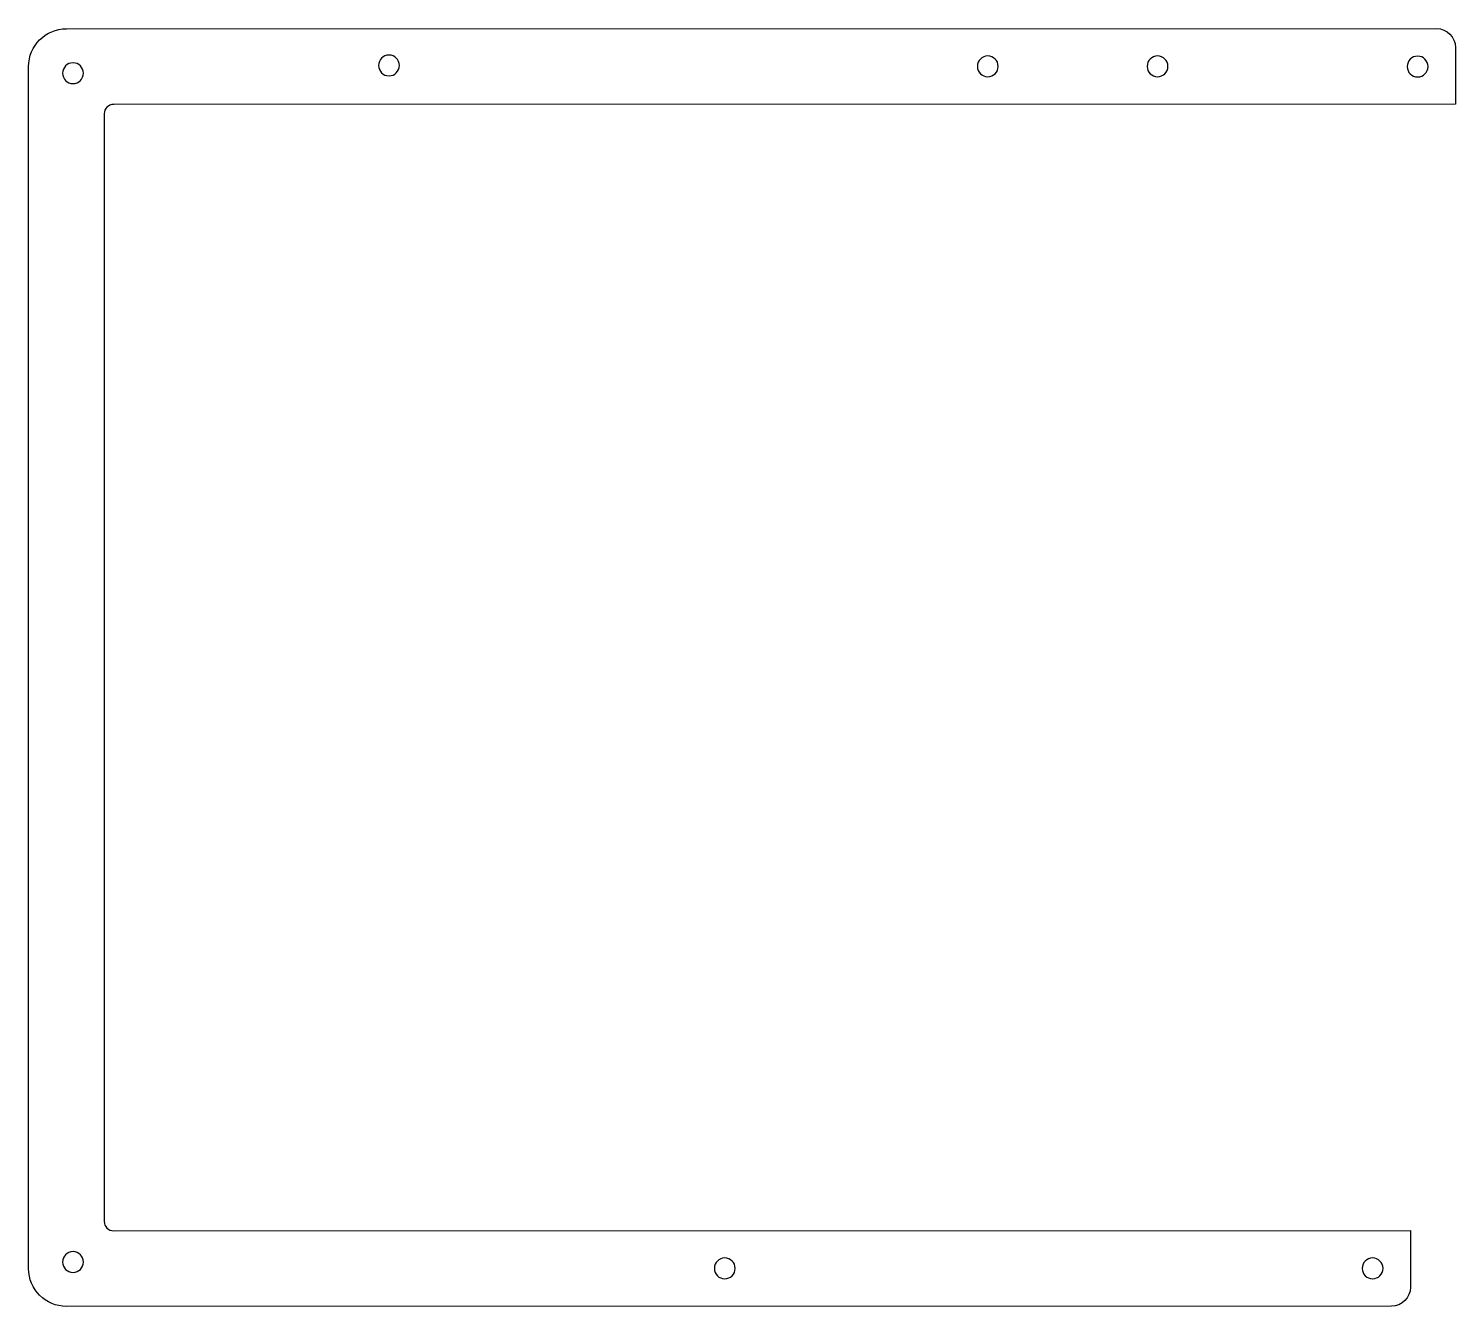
# Model space of a CAD drawing. Header units: inches. Extents: x 75 to 226, y -218 to -83.
import ezdxf

# ---------------------------------------------------------------- set-up
doc = ezdxf.new("R2010")
doc.units = ezdxf.units.IN
doc.header["$MEASUREMENT"] = 0
doc.layers.add('Layer 1', color=7, linetype='Continuous')

msp = doc.modelspace()

# ---------------------------------------------------------------- linework, layer by layer
at = {"layer": 'Layer 1', "color": 173, "lineweight": 25, "true_color": 0x6d6cb2}
msp.add_open_spline([(223.56, -82.72), (223.56, -82.72), (78.69, -82.74), (78.69, -82.74), (76.48, -82.74), (74.69, -84.53), (74.69, -86.74), (74.69, -86.74), (74.69, -213.8), (74.69, -213.8), (74.69, -216.01), (76.48, -217.8), (78.69, -217.8), (78.69, -217.8), (218.8, -217.78), (218.8, -217.78), (219.9, -217.77), (220.8, -216.88), (220.8, -215.78), (220.8, -215.78), (220.8, -209.78), (220.8, -209.78), (220.8, -209.78), (83.69, -209.81), (83.69, -209.81), (83.13, -209.81), (82.69, -209.36), (82.69, -208.81), (82.69, -208.81), (82.69, -91.74), (82.69, -91.74), (82.69, -91.19), (83.13, -90.74), (83.69, -90.74), (83.69, -90.74), (225.56, -90.72), (225.56, -90.72), (225.56, -90.72), (225.56, -84.72), (225.56, -84.72), (225.56, -83.62), (224.67, -82.72), (223.56, -82.72)], degree=3, knots=[0, 0, 0, 0, 1, 1, 1, 2, 2, 2, 3, 3, 3, 4, 4, 4, 5, 5, 5, 6, 6, 6, 7, 7, 7, 8, 8, 8, 9, 9, 9, 10, 10, 10, 11, 11, 11, 12, 12, 12, 13, 13, 13, 14, 14, 14, 14], dxfattribs=at)
at = {"layer": 'Layer 1', "color": 195, "lineweight": 25, "true_color": 0x794d9e}
for points in [[(113.9, -86.62), (113.9, -87.23), (113.4, -87.72), (112.8, -87.72), (112.19, -87.72), (111.7, -87.23), (111.7, -86.62), (111.7, -86.01), (112.19, -85.52), (112.8, -85.52), (113.4, -85.52), (113.9, -86.01), (113.9, -86.62)], [(177.21, -86.72), (177.21, -87.32), (176.71, -87.82), (176.11, -87.82), (175.5, -87.82), (175.01, -87.32), (175.01, -86.72), (175.01, -86.11), (175.5, -85.62), (176.11, -85.62), (176.71, -85.62), (177.21, -86.11), (177.21, -86.72)], [(195.16, -86.72), (195.16, -87.32), (194.67, -87.82), (194.06, -87.82), (193.45, -87.82), (192.96, -87.32), (192.96, -86.72), (192.96, -86.11), (193.45, -85.62), (194.06, -85.62), (194.67, -85.62), (195.16, -86.11), (195.16, -86.72)], [(222.66, -86.74), (222.66, -87.35), (222.17, -87.84), (221.56, -87.84), (220.95, -87.84), (220.46, -87.35), (220.46, -86.74), (220.46, -86.14), (220.95, -85.64), (221.56, -85.64), (222.17, -85.64), (222.66, -86.14), (222.66, -86.74)], [(80.49, -87.44), (80.49, -88.05), (79.99, -88.54), (79.39, -88.54), (78.78, -88.54), (78.29, -88.05), (78.29, -87.44), (78.29, -86.84), (78.78, -86.34), (79.39, -86.34), (79.99, -86.34), (80.49, -86.84), (80.49, -87.44)], [(80.49, -213.11), (80.49, -213.71), (79.99, -214.21), (79.39, -214.21), (78.78, -214.21), (78.29, -213.71), (78.29, -213.11), (78.29, -212.5), (78.78, -212.01), (79.39, -212.01), (79.99, -212.01), (80.49, -212.5), (80.49, -213.11)], [(149.4, -213.78), (149.4, -214.39), (148.91, -214.88), (148.3, -214.88), (147.69, -214.88), (147.2, -214.39), (147.2, -213.78), (147.2, -213.17), (147.69, -212.68), (148.3, -212.68), (148.91, -212.68), (149.4, -213.17), (149.4, -213.78)], [(217.9, -213.78), (217.9, -214.39), (217.41, -214.88), (216.8, -214.88), (216.19, -214.88), (215.7, -214.39), (215.7, -213.78), (215.7, -213.17), (216.19, -212.68), (216.8, -212.68), (217.41, -212.68), (217.9, -213.17), (217.9, -213.78)]]:
    msp.add_open_spline(points, degree=3, knots=[0, 0, 0, 0, 1, 1, 1, 2, 2, 2, 3, 3, 3, 4, 4, 4, 4], dxfattribs=at)

doc.saveas('drawing.dxf')
